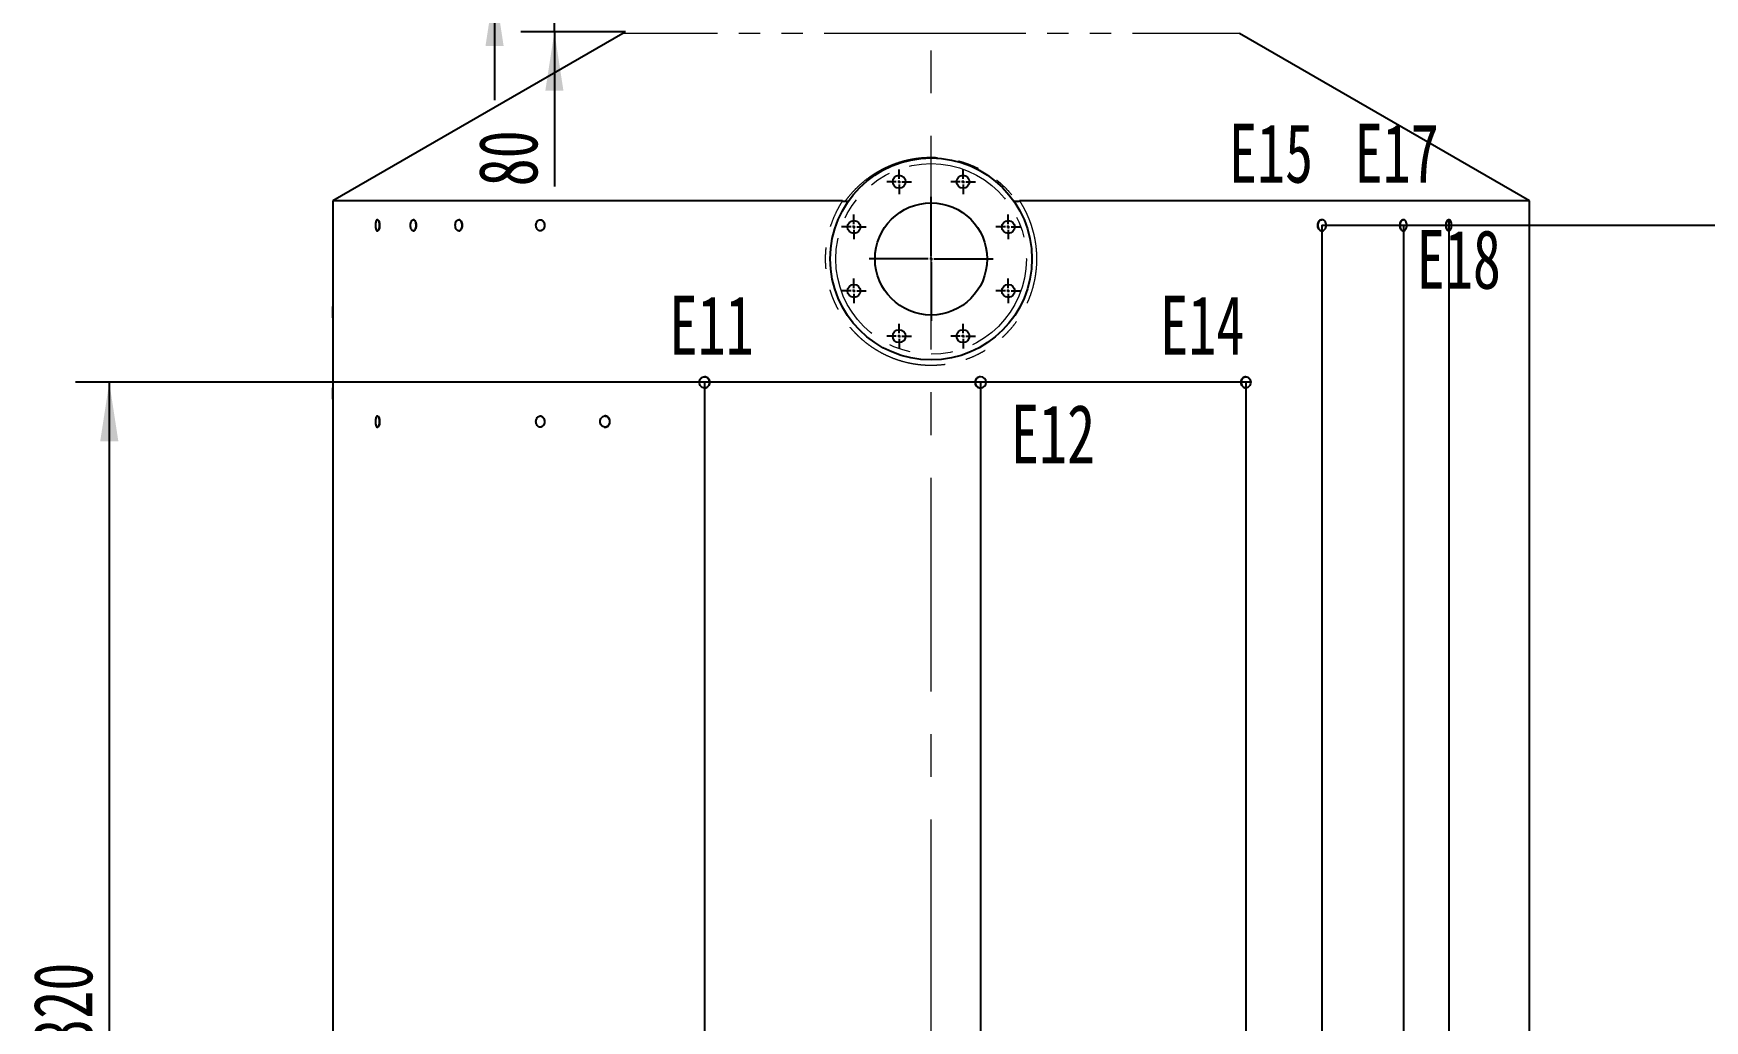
# Model space of a CAD drawing. Header units: millimetres. Extents: x 0 to 594, y 0 to 420.
# Drawn here: x 68.6 to 167.9, y 297.8 to 356.5 of the extents above; entities that cross this region are included whole.
import ezdxf

# ---------------------------------------------------------------- set-up
doc = ezdxf.new("R2010")
doc.units = ezdxf.units.MM
doc.linetypes.add('CENTERX2', pattern=[20.32, 12.7, -2.54, 2.54, -2.54])
doc.linetypes.add('PHANTOM', pattern=[12.7, 6.35, -1.27, 1.27, -1.27, 1.27, -1.27])
doc.layers.add('10', color=7, linetype='Continuous')
doc.styles.add('SLDTEXTSTYLE0', font='TXT', dxfattribs={"width": 0.7})
doc.dimstyles.new('SLDDIMSTYLE0', dxfattribs={"dimtxt": 3.5, "dimasz": 3.5, "dimexe": 0, "dimexo": 0.0625, "dimgap": 0.875, "dimtad": 2, "dimdec": 1, "dimlfac": 30, "dimrnd": 1e-09, "dimzin": 12, "dimdsep": 46, "dimtxsty": 'SLDTEXTSTYLE0', "dimsah": 1, "dimcen": 0.09, "dimadec": 0, "dimazin": 3, "dimtfac": 1, "dimtdec": 1, "dimtofl": 0, "dimtmove": 0, "dimatfit": 3, "dimfxl": 0, "dimfrac": 2, "dimtolj": 1, "dimtzin": 12, "dimarcsym": 0})
doc.dimstyles.new('SLDDIMSTYLE1', dxfattribs={"dimtxt": 3.5, "dimasz": 3.5, "dimexe": 0, "dimexo": 0.0625, "dimgap": 0.875, "dimtad": 2, "dimdec": 1, "dimlfac": 30, "dimrnd": 1e-09, "dimzin": 12, "dimdsep": 46, "dimtxsty": 'SLDTEXTSTYLE0', "dimsah": 1, "dimcen": 0.09, "dimadec": 0, "dimazin": 3, "dimtfac": 1, "dimtdec": 1, "dimtmove": 0, "dimatfit": 0, "dimfxl": 0, "dimfrac": 2, "dimtolj": 1, "dimtzin": 12, "dimarcsym": 0})

# ---------------------------------------------------------------- blocks, each defined once
blk = doc.blocks.new('_D_39')
at = {"layer": '10'}
for p, q in [((107.047, 335.74), (71.067, 335.74)), ((73.067, 335.74), (73.067, 258.407)), ((88.725, 258.407), (71.067, 258.407))]:
    blk.add_line(p, q, dxfattribs=at)
for points in [[(73.067, 335.74), (72.528, 332.24), (73.605, 332.24)], [(73.067, 258.407), (73.605, 261.907), (72.528, 261.907)]]:
    blk.add_solid(points, dxfattribs=at)
at = {"layer": '10', "insert": (68.555, 294.579), "char_height": 3.5, "attachment_point": 1, "rotation": 90, "style": 'SLDTEXTSTYLE0'}
blk.add_mtext('2320', dxfattribs=at)
blk = doc.blocks.new('_D_42')
at = {"layer": '10'}
for p, q in [((99.539, 359.24), (99.539, 365.971)), ((101.608, 359.24), (97.539, 359.24)), ((99.539, 356.574), (99.539, 359.24)), ((103.775, 356.574), (97.539, 356.574)), ((99.539, 356.574), (99.539, 347.388))]:
    blk.add_line(p, q, dxfattribs=at)
for points in [[(99.539, 359.24), (100.077, 362.74), (99, 362.74)], [(99.539, 356.574), (99, 353.074), (100.077, 353.074)]]:
    blk.add_solid(points, dxfattribs=at)
at = {"layer": '10', "insert": (95.027, 347.388), "char_height": 3.5, "attachment_point": 1, "rotation": 90, "style": 'SLDTEXTSTYLE0'}
blk.add_mtext('80', dxfattribs=at)
blk = doc.blocks.new('_D_47')
at = {"layer": '10'}
for p, q in [((95.981, 360.074), (95.981, 369.025)), ((101.608, 360.074), (93.981, 360.074)), ((95.981, 360.074), (95.981, 359.24)), ((101.608, 359.24), (93.981, 359.24)), ((95.981, 359.24), (95.981, 352.51))]:
    blk.add_line(p, q, dxfattribs=at)
for points in [[(95.981, 360.074), (96.519, 363.574), (95.442, 363.574)], [(95.981, 359.24), (95.442, 355.74), (96.519, 355.74)]]:
    blk.add_solid(points, dxfattribs=at)
at = {"layer": '10', "insert": (91.469, 364.952), "char_height": 3.5, "attachment_point": 1, "rotation": 90, "style": 'SLDTEXTSTYLE0'}
blk.add_mtext('25', dxfattribs=at)
blk = doc.blocks.new('SW_CENTERMARKSYMBOL_80')
at = {"layer": '10', "color": 0}
for p, q in [((0, 0.167), (0, 3.683)), ((-0.167, 0), (-3.683, 0)), ((0, 0), (-0.083, 0)), ((0, 0), (0, 0.083)), ((0, 0), (0, -0.083)), ((0, 0), (0.083, 0)), ((0.167, 0), (3.683, 0)), ((0, -0.167), (0, -3.683))]:
    blk.add_line(p, q, dxfattribs=at)
blk = doc.blocks.new('SW_CENTERMARKSYMBOL_81')
at = {"layer": '10', "color": 0}
for p, q in [((-0.167, 0), (-0.733, 0)), ((0, 0), (-0.083, 0)), ((0, 0.167), (0, 0.733)), ((0, 0), (0, 0.083)), ((0, 0), (0, -0.083)), ((0, 0), (0.083, 0)), ((0.167, 0), (0.733, 0)), ((0, -0.167), (0, -0.733))]:
    blk.add_line(p, q, dxfattribs=at)
blk = doc.blocks.new('SW_CENTERMARKSYMBOL_82')
at = {"layer": '10', "color": 0}
for p, q in [((-0.167, 0), (-0.733, 0)), ((0, 0), (-0.083, 0)), ((0, 0.167), (0, 0.733)), ((0, 0), (0, 0.083)), ((0, 0), (0, -0.083)), ((0, 0), (0.083, 0)), ((0.167, 0), (0.733, 0)), ((0, -0.167), (0, -0.733))]:
    blk.add_line(p, q, dxfattribs=at)
blk = doc.blocks.new('SW_CENTERMARKSYMBOL_83')
at = {"layer": '10', "color": 0}
for p, q in [((-0.167, 0), (-0.733, 0)), ((0, 0), (-0.083, 0)), ((0, 0.167), (0, 0.733)), ((0, 0), (0, 0.083)), ((0, 0), (0, -0.083)), ((0, 0), (0.083, 0)), ((0.167, 0), (0.733, 0)), ((0, -0.167), (0, -0.733))]:
    blk.add_line(p, q, dxfattribs=at)
blk = doc.blocks.new('SW_CENTERMARKSYMBOL_84')
at = {"layer": '10', "color": 0}
for p, q in [((-0.167, 0), (-0.733, 0)), ((0, 0), (-0.083, 0)), ((0, 0.167), (0, 0.733)), ((0, 0), (0, 0.083)), ((0, 0), (0, -0.083)), ((0, 0), (0.083, 0)), ((0.167, 0), (0.733, 0)), ((0, -0.167), (0, -0.733))]:
    blk.add_line(p, q, dxfattribs=at)
blk = doc.blocks.new('SW_CENTERMARKSYMBOL_85')
at = {"layer": '10', "color": 0}
for p, q in [((-0.167, 0), (-0.733, 0)), ((0, 0), (-0.083, 0)), ((0, 0.167), (0, 0.733)), ((0, 0), (0, 0.083)), ((0, 0), (0, -0.083)), ((0, 0), (0.083, 0)), ((0.167, 0), (0.733, 0)), ((0, -0.167), (0, -0.733))]:
    blk.add_line(p, q, dxfattribs=at)
blk = doc.blocks.new('SW_CENTERMARKSYMBOL_86')
at = {"layer": '10', "color": 0}
for p, q in [((-0.167, 0), (-0.733, 0)), ((0, 0), (-0.083, 0)), ((0, 0.167), (0, 0.733)), ((0, 0), (0, 0.083)), ((0, 0), (0, -0.083)), ((0, 0), (0.083, 0)), ((0.167, 0), (0.733, 0)), ((0, -0.167), (0, -0.733))]:
    blk.add_line(p, q, dxfattribs=at)
blk = doc.blocks.new('SW_CENTERMARKSYMBOL_87')
at = {"layer": '10', "color": 0}
for p, q in [((-0.167, 0), (-0.733, 0)), ((0, 0), (-0.083, 0)), ((0, 0.167), (0, 0.733)), ((0, 0), (0, 0.083)), ((0, 0), (0, -0.083)), ((0, 0), (0.083, 0)), ((0.167, 0), (0.733, 0)), ((0, -0.167), (0, -0.733))]:
    blk.add_line(p, q, dxfattribs=at)
blk = doc.blocks.new('SW_CENTERMARKSYMBOL_88')
at = {"layer": '10', "color": 0}
for p, q in [((-0.167, 0), (-0.733, 0)), ((0, 0), (-0.083, 0)), ((0, 0.167), (0, 0.733)), ((0, 0), (0, 0.083)), ((0, 0), (0, -0.083)), ((0, 0), (0.083, 0)), ((0.167, 0), (0.733, 0)), ((0, -0.167), (0, -0.733))]:
    blk.add_line(p, q, dxfattribs=at)

msp = doc.modelspace()

# ---------------------------------------------------------------- linework, layer by layer
at = {"color": 7, "linetype": 'Continuous', "lineweight": 25}
for p, q in [((103.6084, 356.4775), (86.3584, 346.5182)), ((157.525, 346.5182), (140.275, 356.4775)), ((86.3584, 346.5182), (86.3584, 340.2404)), ((116.6763, 346.5182), (86.3584, 346.5182)), ((157.525, 346.5182), (127.2071, 346.5182)), ((157.525, 259.2404), (157.525, 346.5182)), ((86.3584, 339.5738), (86.3584, 340.2404)), ((86.3584, 339.5738), (86.3584, 335.4071)), ((86.3584, 334.7404), (86.3584, 335.4071)), ((86.3584, 334.7404), (86.3584, 281.6562)), ((102.5191, 333.7383), (102.5023, 333.7353)), ((102.5023, 333.0789), (102.5191, 333.0759))]:
    msp.add_line(p, q, dxfattribs=at)
at = {"color": 8, "linetype": 'PHANTOM', "lineweight": 18}
for p, q in [((121.9417, 356.4775), (103.6084, 356.4775)), ((140.275, 356.4775), (121.9417, 356.4775))]:
    msp.add_line(p, q, dxfattribs=at)
at = {"color": 7, "linetype": 'Continuous', "lineweight": 25, "flags": 128}
for points in [[(89.0171, 345.4071), (88.9924, 345.4007), (88.9687, 345.3817), (88.9468, 345.3509), (88.9277, 345.3095), (88.9119, 345.259), (88.9003, 345.2013), (88.8931, 345.1388), (88.8906, 345.0738), (88.8931, 345.0087), (88.9003, 344.9462), (88.9119, 344.8886), (88.9277, 344.8381), (88.9468, 344.7966), (88.9687, 344.7658), (88.9924, 344.7468), (89.0171, 344.7404)], [(89.0171, 344.7404), (89.0417, 344.7468), (89.0654, 344.7658), (89.0873, 344.7966), (89.1065, 344.8381), (89.1222, 344.8886), (89.1339, 344.9462), (89.1411, 345.0087), (89.1435, 345.0738), (89.1411, 345.1388), (89.1339, 345.2013), (89.1222, 345.259), (89.1065, 345.3095), (89.0873, 345.3509), (89.0654, 345.3817), (89.0417, 345.4007), (89.0171, 345.4071)], [(91.1497, 344.7404), (91.1171, 344.7468), (91.0858, 344.7658), (91.0569, 344.7966), (91.0316, 344.8381), (91.0108, 344.8886), (90.9954, 344.9462), (90.9859, 345.0087), (90.9827, 345.0738), (90.9859, 345.1388), (90.9954, 345.2013), (91.0108, 345.259), (91.0316, 345.3095), (91.0569, 345.3509), (91.0858, 345.3817), (91.1171, 345.4007), (91.1497, 345.4071)], [(91.1497, 345.4071), (91.1823, 345.4007), (91.2137, 345.3817), (91.2425, 345.3509), (91.2679, 345.3095), (91.2886, 345.259), (91.3041, 345.2013), (91.3136, 345.1388), (91.3168, 345.0738), (91.3136, 345.0087), (91.3041, 344.9462), (91.2886, 344.8886), (91.2679, 344.8381), (91.2425, 344.7966), (91.2137, 344.7658), (91.1823, 344.7468), (91.1497, 344.7404)], [(93.8505, 344.7404), (93.8106, 344.7468), (93.7722, 344.7658), (93.7369, 344.7966), (93.7058, 344.8381), (93.6804, 344.8886), (93.6615, 344.9462), (93.6499, 345.0087), (93.6459, 345.0738), (93.6499, 345.1388), (93.6615, 345.2013), (93.6804, 345.259), (93.7058, 345.3095), (93.7369, 345.3509), (93.7722, 345.3817), (93.8106, 345.4007), (93.8505, 345.4071)], [(93.8505, 345.4071), (93.8904, 345.4007), (93.9288, 345.3817), (93.9642, 345.3509), (93.9952, 345.3095), (94.0207, 345.259), (94.0396, 345.2013), (94.0512, 345.1388), (94.0551, 345.0738), (94.0512, 345.0087), (94.0396, 344.9462), (94.0207, 344.8886), (93.9952, 344.8381), (93.9642, 344.7966), (93.9288, 344.7658), (93.8904, 344.7468), (93.8505, 344.7404)], [(98.6953, 344.7404), (98.6461, 344.7468), (98.5987, 344.7658), (98.5551, 344.7966), (98.5169, 344.8381), (98.4855, 344.8886), (98.4622, 344.9462), (98.4478, 345.0087), (98.443, 345.0738), (98.4478, 345.1388), (98.4622, 345.2013), (98.4855, 345.259), (98.5169, 345.3095), (98.5551, 345.3509), (98.5987, 345.3817), (98.6461, 345.4007), (98.6953, 345.4071)], [(98.6953, 345.4071), (98.7446, 345.4007), (98.7919, 345.3817), (98.8355, 345.3509), (98.8738, 345.3095), (98.9052, 345.259), (98.9285, 345.2013), (98.9428, 345.1388), (98.9477, 345.0738), (98.9428, 345.0087), (98.9285, 344.9462), (98.9052, 344.8886), (98.8738, 344.8381), (98.8355, 344.7966), (98.7919, 344.7658), (98.7446, 344.7468), (98.6953, 344.7404)], [(145.1881, 345.4071), (145.1389, 345.4007), (145.0915, 345.3817), (145.0479, 345.3509), (145.0097, 345.3095), (144.9783, 345.259), (144.9549, 345.2013), (144.9406, 345.1388), (144.9357, 345.0738), (144.9406, 345.0087), (144.9549, 344.9462), (144.9783, 344.8886), (145.0097, 344.8381), (145.0479, 344.7966), (145.0915, 344.7658), (145.1389, 344.7468), (145.1881, 344.7404)], [(145.1881, 344.7404), (145.2373, 344.7468), (145.2847, 344.7658), (145.3283, 344.7966), (145.3666, 344.8381), (145.3979, 344.8886), (145.4213, 344.9462), (145.4356, 345.0087), (145.4405, 345.0738), (145.4356, 345.1388), (145.4213, 345.2013), (145.3979, 345.259), (145.3666, 345.3095), (145.3283, 345.3509), (145.2847, 345.3817), (145.2373, 345.4007), (145.1881, 345.4071)], [(150.0329, 345.4071), (149.993, 345.4007), (149.9546, 345.3817), (149.9192, 345.3509), (149.8882, 345.3095), (149.8628, 345.259), (149.8439, 345.2013), (149.8322, 345.1388), (149.8283, 345.0738), (149.8322, 345.0087), (149.8439, 344.9462), (149.8628, 344.8886), (149.8882, 344.8381), (149.9192, 344.7966), (149.9546, 344.7658), (149.993, 344.7468), (150.0329, 344.7404)], [(150.0329, 344.7404), (150.0728, 344.7468), (150.1112, 344.7658), (150.1466, 344.7966), (150.1776, 344.8381), (150.203, 344.8886), (150.2219, 344.9462), (150.2336, 345.0087), (150.2375, 345.0738), (150.2336, 345.1388), (150.2219, 345.2013), (150.203, 345.259), (150.1776, 345.3095), (150.1466, 345.3509), (150.1112, 345.3817), (150.0728, 345.4007), (150.0329, 345.4071)], [(152.7337, 345.4071), (152.7011, 345.4007), (152.6698, 345.3817), (152.6409, 345.3509), (152.6156, 345.3095), (152.5948, 345.259), (152.5793, 345.2013), (152.5698, 345.1388), (152.5666, 345.0738), (152.5698, 345.0087), (152.5793, 344.9462), (152.5948, 344.8886), (152.6156, 344.8381), (152.6409, 344.7966), (152.6698, 344.7658), (152.7011, 344.7468), (152.7337, 344.7404)], [(152.7337, 344.7404), (152.7663, 344.7468), (152.7976, 344.7658), (152.8265, 344.7966), (152.8518, 344.8381), (152.8726, 344.8886), (152.888, 344.9462), (152.8975, 345.0087), (152.9007, 345.0738), (152.8975, 345.1388), (152.888, 345.2013), (152.8726, 345.259), (152.8518, 345.3095), (152.8265, 345.3509), (152.7976, 345.3817), (152.7663, 345.4007), (152.7337, 345.4071)], [(108.4672, 335.4071), (108.4071, 335.4135), (108.3492, 335.4325), (108.2958, 335.4633), (108.2491, 335.5047), (108.2107, 335.5552), (108.1822, 335.6129), (108.1647, 335.6754), (108.1587, 335.7404), (108.1647, 335.8055), (108.1822, 335.868), (108.2107, 335.9256), (108.2491, 335.9761), (108.2958, 336.0176), (108.3492, 336.0484), (108.4071, 336.0674), (108.4672, 336.0738)], [(108.4672, 336.0738), (108.5274, 336.0674), (108.5853, 336.0484), (108.6386, 336.0176), (108.6854, 335.9761), (108.7238, 335.9256), (108.7523, 335.868), (108.7698, 335.8055), (108.7757, 335.7404), (108.7698, 335.6754), (108.7523, 335.6129), (108.7238, 335.5552), (108.6854, 335.5047), (108.6386, 335.4633), (108.5853, 335.4325), (108.5274, 335.4135), (108.4672, 335.4071)], [(140.6653, 335.4071), (140.61, 335.4135), (140.5569, 335.4325), (140.5079, 335.4633), (140.4649, 335.5047), (140.4297, 335.5552), (140.4035, 335.6129), (140.3873, 335.6754), (140.3819, 335.7404), (140.3873, 335.8055), (140.4035, 335.868), (140.4297, 335.9256), (140.4649, 335.9761), (140.5079, 336.0176), (140.5569, 336.0484), (140.61, 336.0674), (140.6653, 336.0738)], [(140.6653, 336.0738), (140.7206, 336.0674), (140.7738, 336.0484), (140.8228, 336.0176), (140.8658, 335.9761), (140.901, 335.9256), (140.9272, 335.868), (140.9433, 335.8055), (140.9488, 335.7404), (140.9433, 335.6754), (140.9272, 335.6129), (140.901, 335.5552), (140.8658, 335.5047), (140.8228, 335.4633), (140.7738, 335.4325), (140.7206, 335.4135), (140.6653, 335.4071)], [(89.0171, 333.7404), (88.9924, 333.734), (88.9687, 333.7151), (88.9468, 333.6842), (88.9277, 333.6428), (88.9119, 333.5923), (88.9003, 333.5347), (88.8931, 333.4721), (88.8906, 333.4071), (88.8931, 333.3421), (88.9003, 333.2795), (88.9119, 333.2219), (88.9277, 333.1714), (88.9468, 333.1299), (88.9687, 333.0991), (88.9924, 333.0802), (89.0171, 333.0738)], [(89.0171, 333.0738), (89.0417, 333.0802), (89.0654, 333.0991), (89.0873, 333.1299), (89.1065, 333.1714), (89.1222, 333.2219), (89.1339, 333.2795), (89.1411, 333.3421), (89.1435, 333.4071), (89.1411, 333.4721), (89.1339, 333.5347), (89.1222, 333.5923), (89.1065, 333.6428), (89.0873, 333.6842), (89.0654, 333.7151), (89.0417, 333.734), (89.0171, 333.7404)], [(98.6953, 333.0738), (98.6461, 333.0802), (98.5987, 333.0991), (98.5551, 333.1299), (98.5169, 333.1714), (98.4855, 333.2219), (98.4622, 333.2795), (98.4478, 333.3421), (98.443, 333.4071), (98.4478, 333.4721), (98.4622, 333.5347), (98.4855, 333.5923), (98.5169, 333.6428), (98.5551, 333.6842), (98.5987, 333.7151), (98.6461, 333.734), (98.6953, 333.7404)], [(98.6953, 333.7404), (98.7446, 333.734), (98.7919, 333.7151), (98.8355, 333.6842), (98.8738, 333.6428), (98.9052, 333.5923), (98.9285, 333.5347), (98.9428, 333.4721), (98.9477, 333.4071), (98.9428, 333.3421), (98.9285, 333.2795), (98.9052, 333.2219), (98.8738, 333.1714), (98.8355, 333.1299), (98.7919, 333.0991), (98.7446, 333.0802), (98.6953, 333.0738)], [(102.2651, 333.4071), (102.2701, 333.4699), (102.285, 333.5304), (102.3092, 333.5865), (102.3419, 333.6361), (102.3819, 333.6774), (102.4277, 333.7089), (102.4777, 333.7296), (102.5301, 333.7385), (102.5829, 333.7355), (102.6344, 333.7207), (102.6825, 333.6945), (102.7256, 333.6579), (102.7621, 333.6122), (102.7907, 333.5591), (102.8103, 333.5006), (102.8204, 333.4386), (102.8204, 333.3756), (102.8103, 333.3136), (102.7907, 333.255), (102.7621, 333.202), (102.7256, 333.1563), (102.6825, 333.1197), (102.6344, 333.0935), (102.5829, 333.0787), (102.5301, 333.0757), (102.4777, 333.0846), (102.4277, 333.1053), (102.3819, 333.1368), (102.3419, 333.1781), (102.3092, 333.2277), (102.285, 333.2838), (102.2701, 333.3443), (102.2651, 333.4071)]]:
    msp.add_lwpolyline(points, dxfattribs=at)
at = {"color": 7, "linetype": 'Continuous', "lineweight": 25}
for centre, radius in [((121.9417, 343.0738), 6), ((120.0411, 347.6624), 0.3833), ((123.8424, 347.6624), 0.3833), ((121.9417, 343.0738), 3.3333), ((117.3531, 344.9744), 0.3833), ((126.5303, 344.9744), 0.3833), ((117.3531, 341.1731), 0.3833), ((126.5303, 341.1731), 0.3833), ((120.0411, 338.4852), 0.3833), ((123.8424, 338.4852), 0.3833)]:
    msp.add_circle(centre, radius, dxfattribs=at)
at = {"color": 8, "linetype": 'PHANTOM', "lineweight": 18}
msp.add_circle((121.9417, 343.0738), 5.6667, dxfattribs=at)
at = {"color": 7, "linetype": 'Continuous', "lineweight": 25}
for centre, start, end in [((124.8883, 335.7404), 90.158662, 269.841338), ((124.8864, 335.7404), 270.158619, 89.841381)]:
    msp.add_arc(centre, 0.3333, start, end, dxfattribs=at)
at = {"color": 8, "linetype": 'PHANTOM', "lineweight": 18}
for points, knots in [([(116.8346, 346.4977), (116.8395, 346.5046), (116.863, 346.537), (116.958, 346.6655), (117.1301, 346.8819), (117.3836, 347.1649), (117.6655, 347.4434), (117.977, 347.7141), (118.2632, 347.9311), (118.5087, 348.0976), (118.7039, 348.22), (118.9101, 348.339), (119.1288, 348.4541), (119.3588, 348.5637), (119.6253, 348.6776), (119.933, 348.7916), (120.2894, 348.9007), (120.6052, 348.9768), (120.8693, 349.0271), (121.1071, 349.0644), (121.386, 349.0964), (121.7091, 349.1169), (122.0392, 349.1206), (122.3676, 349.1068), (122.6893, 349.0764), (123.0033, 349.0305), (123.3128, 348.9693), (123.6384, 348.8877), (123.9741, 348.7836), (124.3164, 348.6551), (124.6421, 348.5109), (124.9259, 348.3658), (125.1712, 348.2253), (125.3829, 348.0926), (125.5842, 347.9551), (125.7768, 347.8125), (125.9603, 347.6656), (126.1937, 347.4643), (126.4694, 347.1987), (126.769, 346.8658), (126.9547, 346.6279), (127.0439, 346.5046), (127.0489, 346.4977)], [0, 0, 0, 0, 0.0028035, 0.0132968, 0.0527358, 0.0922557, 0.1320719, 0.1720162, 0.2114179, 0.2312262, 0.2510339, 0.2712621, 0.2914892, 0.3119209, 0.3323511, 0.3590986, 0.3860415, 0.4137165, 0.4277159, 0.4417148, 0.4629632, 0.4843878, 0.5063937, 0.5286079, 0.5498699, 0.5713052, 0.5932471, 0.6153449, 0.6426129, 0.6700993, 0.6981632, 0.7263836, 0.7479627, 0.7695429, 0.7912923, 0.8130425, 0.8352097, 0.8573774, 0.9019104, 0.9494778, 0.9971965, 1, 1, 1, 1]), ([(127.2071, 346.5182), (127.258, 346.4367), (127.3598, 346.2735), (127.5065, 346.005), (127.6483, 345.7143), (127.7864, 345.3871), (127.9109, 345.0382), (128.0146, 344.6807), (128.0949, 344.3297), (128.1622, 343.9385), (128.209, 343.4926), (128.2213, 343.0316), (128.2034, 342.6135), (128.1653, 342.2401), (128.1014, 341.8434), (128.0043, 341.4194), (127.8743, 340.9965), (127.7256, 340.6084), (127.5648, 340.2547), (127.4009, 339.9458), (127.2398, 339.6769), (127.0564, 339.3991), (126.8236, 339.0868), (126.5576, 338.7779), (126.2993, 338.5128), (126.0375, 338.271), (125.7448, 338.0309), (125.4192, 337.797), (125.0832, 337.5865), (124.6981, 337.378), (124.2599, 337.1806), (123.7662, 337.0064), (123.2588, 336.874), (122.7731, 336.7901), (122.3117, 336.7464), (121.9212, 336.7367), (121.5727, 336.7489), (121.2665, 336.7746), (120.9609, 336.8157), (120.6056, 336.8815), (120.2267, 336.9764), (119.8275, 337.1063), (119.4538, 337.2548), (119.0852, 337.4297), (118.7512, 337.6161), (118.4543, 337.8055), (118.1785, 338.0019), (117.9001, 338.2244), (117.6264, 338.4712), (117.3708, 338.7301), (117.1379, 338.9944), (116.9236, 339.2666), (116.7197, 339.5563), (116.5246, 339.8701), (116.3481, 340.1966), (116.1957, 340.5218), (116.0668, 340.8407), (115.9559, 341.1646), (115.859, 341.5056), (115.7783, 341.8663), (115.7192, 342.2328), (115.6824, 342.59), (115.6651, 342.9452), (115.6679, 343.3107), (115.6921, 343.6759), (115.736, 344.0306), (115.7965, 344.3681), (115.8737, 344.6969), (115.9826, 345.0714), (116.1357, 345.4933), (116.3215, 345.8994), (116.5039, 346.2408), (116.6188, 346.4257), (116.6763, 346.5182)], [0, 0, 0, 0, 0.01065862, 0.02133973, 0.03390994, 0.04651645, 0.06067764, 0.07492188, 0.08769969, 0.10051636, 0.11882053, 0.13723993, 0.15146546, 0.1650755, 0.1787327, 0.19590448, 0.21317047, 0.22768728, 0.2419214, 0.25620825, 0.2664416, 0.27669425, 0.29312916, 0.30964552, 0.32191078, 0.33420986, 0.3491977, 0.36390641, 0.3786745, 0.39315748, 0.41244375, 0.4318683, 0.45108062, 0.47043222, 0.486331, 0.50230921, 0.51359614, 0.52488306, 0.53628455, 0.54768609, 0.5648558, 0.57947267, 0.59414993, 0.60937848, 0.62467413, 0.63653786, 0.64843275, 0.66223354, 0.67608292, 0.689323, 0.70260563, 0.71516604, 0.72776221, 0.74191106, 0.75614, 0.76890227, 0.78170278, 0.79423386, 0.80680109, 0.82093362, 0.83511847, 0.84785682, 0.86063342, 0.87442468, 0.88826482, 0.90108485, 0.91394367, 0.92618529, 0.93846056, 0.95709862, 0.97585626, 0.98791207, 1, 1, 1, 1])]:
    msp.add_open_spline(points, degree=3, knots=knots, dxfattribs=at)
at = {"color": 7, "linetype": 'Continuous', "lineweight": 25}
for points, knots in [([(116.6763, 346.5182), (116.6944, 346.5179), (116.731, 346.5172), (116.7754, 346.5117), (116.8099, 346.5049), (116.8263, 346.5001), (116.8346, 346.4977)], [0, 0, 0, 0, 0.3204978, 0.6485099, 0.8233138, 1, 1, 1, 1]), ([(117.0296, 346.5193), (117.0296, 346.5192), (117.0205, 346.5062), (116.9929, 346.4861), (116.9278, 346.4751), (116.8657, 346.4902), (116.8346, 346.4977)], [0, 0, 0, 0, 0.001979, 0.3229928, 0.6608305, 1, 1, 1, 1]), ([(127.0489, 346.4977), (127.0179, 346.4902), (126.9562, 346.4752), (126.8908, 346.4859), (126.8631, 346.506), (126.8538, 346.5192), (126.8538, 346.5193)], [0, 0, 0, 0, 0.33692942, 0.67256765, 0.99802106, 1, 1, 1, 1]), ([(127.0489, 346.4977), (127.064, 346.5018), (127.0948, 346.5102), (127.1394, 346.5155), (127.1772, 346.5179), (127.1971, 346.5181), (127.2071, 346.5182)], [0, 0, 0, 0, 0.3181015, 0.6473924, 0.8231295, 1, 1, 1, 1]), ([(89.0171, 345.4071), (89.0175, 345.4071), (89.0321, 345.407), (89.0612, 345.3931), (89.0992, 345.3368), (89.1281, 345.2508), (89.1424, 345.1579), (89.1465, 345.0599), (89.14, 344.9613), (89.1186, 344.8615), (89.0858, 344.7861), (89.0499, 344.7461), (89.0264, 344.742), (89.0171, 344.7404)], [0, 0, 0, 0, 0.0034233, 0.1107643, 0.218103, 0.3254505, 0.4327942, 0.5000127, 0.607354, 0.7146901, 0.8220381, 0.9293829, 1, 1, 1, 1]), ([(91.1497, 344.7404), (91.1562, 344.7409), (91.1814, 344.7427), (91.2246, 344.7686), (91.2714, 344.8348), (91.3047, 344.9282), (91.3204, 345.038), (91.3168, 345.1519), (91.2941, 345.257), (91.2552, 345.3408), (91.205, 345.3966), (91.168, 345.4036), (91.1497, 345.4071)], [0, 0, 0, 0, 0.0370806, 0.1444448, 0.251808, 0.3591751, 0.4665441, 0.5739116, 0.6812752, 0.7886419, 0.8960107, 1, 1, 1, 1]), ([(93.8505, 344.7404), (93.8584, 344.7409), (93.8893, 344.7427), (93.9421, 344.7686), (93.9994, 344.8348), (94.04, 344.9282), (94.0592, 345.038), (94.0547, 345.1519), (94.027, 345.257), (93.9795, 345.3408), (93.9182, 345.3966), (93.8728, 345.4036), (93.8505, 345.4071)], [0, 0, 0, 0, 0.0370809, 0.1444435, 0.2518079, 0.3591757, 0.466544, 0.5739114, 0.6812755, 0.7886409, 0.8960096, 1, 1, 1, 1]), ([(98.6953, 345.4071), (98.7051, 345.4066), (98.7431, 345.4048), (98.8082, 345.3789), (98.8787, 345.3128), (98.9286, 345.2193), (98.9521, 345.1095), (98.9466, 344.9957), (98.9127, 344.8905), (98.8542, 344.8067), (98.7787, 344.7509), (98.7228, 344.7439), (98.6953, 344.7404)], [0, 0, 0, 0, 0.0370799, 0.1444423, 0.251807, 0.3591799, 0.4665486, 0.5739084, 0.6812715, 0.7886379, 0.8960102, 1, 1, 1, 1]), ([(145.1881, 344.7404), (145.1783, 344.7409), (145.1403, 344.7427), (145.0752, 344.7686), (145.0048, 344.8348), (144.9548, 344.9282), (144.9313, 345.038), (144.9368, 345.1519), (144.9707, 345.257), (145.0292, 345.3408), (145.1047, 345.3966), (145.1606, 345.4036), (145.1881, 345.4071)], [0, 0, 0, 0, 0.0370799, 0.1444444, 0.2518092, 0.3591758, 0.4665445, 0.573912, 0.6812751, 0.7886415, 0.8960102, 1, 1, 1, 1]), ([(150.0329, 344.7404), (150.025, 344.7409), (149.9942, 344.7427), (149.9413, 344.7686), (149.884, 344.8348), (149.8434, 344.9282), (149.8243, 345.038), (149.8287, 345.1519), (149.8564, 345.257), (149.9039, 345.3408), (149.9653, 345.3966), (150.0106, 345.4036), (150.0329, 345.4071)], [0, 0, 0, 0, 0.0370809, 0.1444435, 0.2518079, 0.3591757, 0.466544, 0.5739114, 0.6812755, 0.7886409, 0.8960096, 1, 1, 1, 1]), ([(152.7337, 344.7404), (152.7272, 344.7409), (152.7021, 344.7427), (152.6589, 344.7686), (152.612, 344.8348), (152.5787, 344.9282), (152.563, 345.038), (152.5667, 345.1519), (152.5893, 345.257), (152.6283, 345.3408), (152.6784, 345.3966), (152.7155, 345.4036), (152.7337, 345.4071)], [0, 0, 0, 0, 0.0370806, 0.1444448, 0.251808, 0.3591751, 0.4665441, 0.5739116, 0.6812752, 0.7886419, 0.8960107, 1, 1, 1, 1]), ([(86.3584, 340.2404), (86.3584, 340.2404), (86.3584, 340.2404), (86.3584, 340.2367), (86.3586, 340.2221), (86.3588, 340.1984), (86.359, 340.1667), (86.3593, 340.1273), (86.3595, 340.082), (86.3597, 340.0314), (86.3599, 339.9729), (86.36, 339.912), (86.3599, 339.8511), (86.3598, 339.7967), (86.3596, 339.745), (86.3593, 339.6983), (86.3591, 339.6571), (86.3588, 339.6233), (86.3586, 339.5976), (86.3584, 339.5781), (86.3584, 339.5753), (86.3584, 339.5738)], [0, 0, 0, 0, 0.0034129, 0.0563427, 0.1108071, 0.1637359, 0.2181992, 0.2711318, 0.3256007, 0.3785291, 0.4329984, 0.5000113, 0.5529376, 0.6074063, 0.6603381, 0.7148027, 0.7677327, 0.8221994, 0.8751307, 0.9295997, 1, 1, 1, 1]), ([(108.4672, 335.4071), (108.4792, 335.4076), (108.5256, 335.4093), (108.6051, 335.4353), (108.691, 335.5014), (108.7518, 335.5949), (108.7805, 335.7047), (108.7738, 335.8185), (108.7325, 335.9237), (108.6612, 336.0075), (108.5691, 336.0633), (108.5008, 336.0703), (108.4672, 336.0738)], [0, 0, 0, 0, 0.0370812, 0.1444451, 0.2518084, 0.3591755, 0.4665442, 0.5739116, 0.6812748, 0.7886413, 0.8960089, 1, 1, 1, 1]), ([(124.8873, 336.0738), (124.8862, 336.0738), (124.8478, 336.0737), (124.7718, 336.0597), (124.673, 336.0034), (124.5983, 335.9174), (124.5614, 335.8245), (124.5511, 335.7265), (124.5677, 335.628), (124.6229, 335.5281), (124.7078, 335.4527), (124.8011, 335.4128), (124.8628, 335.4087), (124.8873, 335.4071)], [0, 0, 0, 0, 0.003423, 0.1107638, 0.2181019, 0.3254493, 0.4327929, 0.500011, 0.6073521, 0.7146944, 0.8220373, 0.9293846, 1, 1, 1, 1]), ([(140.6653, 336.0738), (140.6643, 336.0738), (140.6316, 336.0737), (140.5667, 336.0597), (140.4822, 336.0034), (140.4181, 335.9174), (140.3865, 335.8245), (140.3777, 335.7265), (140.392, 335.628), (140.4393, 335.5281), (140.512, 335.4527), (140.5917, 335.4128), (140.6444, 335.4087), (140.6653, 335.4071)], [0, 0, 0, 0, 0.0034235, 0.1107638, 0.2181023, 0.3254494, 0.4327929, 0.500011, 0.6073519, 0.7146943, 0.8220367, 0.9293828, 1, 1, 1, 1]), ([(86.3584, 335.4071), (86.3584, 335.4071), (86.3584, 335.407), (86.3584, 335.4033), (86.3586, 335.3888), (86.3588, 335.3651), (86.359, 335.3334), (86.3593, 335.294), (86.3595, 335.2487), (86.3597, 335.198), (86.3599, 335.1396), (86.36, 335.0787), (86.3599, 335.0178), (86.3598, 334.9634), (86.3596, 334.9117), (86.3593, 334.865), (86.3591, 334.8238), (86.3588, 334.79), (86.3586, 334.7642), (86.3584, 334.7447), (86.3584, 334.742), (86.3584, 334.7404)], [0, 0, 0, 0, 0.0034129, 0.0563427, 0.1108071, 0.1637359, 0.2181992, 0.2711318, 0.3256007, 0.3785291, 0.4329984, 0.5000113, 0.5529376, 0.6074063, 0.6603381, 0.7148027, 0.7677327, 0.8221994, 0.8751307, 0.9295997, 1, 1, 1, 1]), ([(89.0171, 333.7404), (89.0175, 333.7404), (89.0321, 333.7403), (89.0612, 333.7264), (89.0992, 333.6701), (89.1281, 333.5841), (89.1424, 333.4912), (89.1465, 333.3932), (89.14, 333.2946), (89.1186, 333.1948), (89.0858, 333.1194), (89.0499, 333.0794), (89.0264, 333.0754), (89.0171, 333.0738)], [0, 0, 0, 0, 0.0034233, 0.1107641, 0.2181064, 0.3254479, 0.4327915, 0.5000098, 0.607351, 0.7146936, 0.8220363, 0.9293838, 1, 1, 1, 1]), ([(98.6953, 333.7404), (98.7051, 333.74), (98.7431, 333.7382), (98.8082, 333.7123), (98.8787, 333.6461), (98.9286, 333.5526), (98.9521, 333.4428), (98.9466, 333.329), (98.9127, 333.2238), (98.8542, 333.14), (98.7787, 333.0843), (98.7228, 333.0772), (98.6953, 333.0738)], [0, 0, 0, 0, 0.0370798, 0.144442, 0.2518109, 0.3591773, 0.4665457, 0.573913, 0.6812759, 0.788642, 0.8960104, 1, 1, 1, 1]), ([(102.7734, 333.1877), (102.7918, 333.2186), (102.8287, 333.2803), (102.8474, 333.3938), (102.8353, 333.5071), (102.7918, 333.6093), (102.7223, 333.6895), (102.6351, 333.7348), (102.5632, 333.7495), (102.5264, 333.7373), (102.5199, 333.7352)], [0, 0, 0, 0, 0.13862124, 0.27724277, 0.41583103, 0.55440699, 0.69302162, 0.83170176, 0.97043385, 1, 1, 1, 1]), ([(102.52, 333.0801), (102.5307, 333.077), (102.5722, 333.0651), (102.6475, 333.0837), (102.7233, 333.127), (102.7595, 333.1708), (102.7734, 333.1877)], [0, 0, 0, 0, 0.1176345, 0.4535457, 0.7894746, 1, 1, 1, 1])]:
    msp.add_open_spline(points, degree=3, knots=knots, dxfattribs=at)
at = {"layer": '10', "linetype": 'CENTERX2', "lineweight": 18}
msp.add_line((121.9417, 256.4071), (121.9417, 362.0738), dxfattribs=at)
at = {"layer": '10', "color": 144}
for p, q in [((145.1881, 345.0738), (145.1881, 263.2785)), ((150.0329, 345.0738), (150.0329, 268.1049)), ((152.7337, 345.4071), (152.7337, 279.7319)), ((108.4672, 335.7404), (108.4672, 153.1221)), ((124.8873, 335.7404), (124.8873, 150.5944)), ((140.6653, 335.7404), (140.6653, 155.7967))]:
    msp.add_line(p, q, dxfattribs=at)
at = {"layer": '10'}
msp.add_line((145.1881, 345.0738), (211.8885, 345.0738), dxfattribs=at)
at = {"layer": '10', "color": 11}
msp.add_line((140.9488, 335.7404), (107.0467, 335.7404), dxfattribs=at)

# ---------------------------------------------------------------- block references
at = {"layer": '10'}
for name, p in [('SW_CENTERMARKSYMBOL_85', (120.0411, 347.6624)), ('SW_CENTERMARKSYMBOL_86', (123.8424, 347.6624)), ('SW_CENTERMARKSYMBOL_80', (121.9417, 343.0738)), ('SW_CENTERMARKSYMBOL_84', (117.3531, 344.9744)), ('SW_CENTERMARKSYMBOL_87', (126.5303, 344.9744)), ('SW_CENTERMARKSYMBOL_83', (117.3531, 341.1731)), ('SW_CENTERMARKSYMBOL_88', (126.5303, 341.1731)), ('SW_CENTERMARKSYMBOL_82', (120.0411, 338.4852)), ('SW_CENTERMARKSYMBOL_81', (123.8424, 338.4852))]:
    msp.add_blockref(name, p, dxfattribs=at)

# ---------------------------------------------------------------- texts
at = {"layer": '10', "char_height": 3.5, "attachment_point": 1, "style": 'SLDTEXTSTYLE0'}
for s, insert in [('E15', (139.6621, 351.1083)), ('E17', (147.1351, 351.1083)), ('E18', (150.8309, 344.8032)), ('E11', (106.3861, 340.8834)), ('E14', (135.5675, 340.8834)), ('E12', (126.6992, 334.4211))]:
    msp.add_mtext(s, dxfattribs=dict(at, insert=insert))

# ---------------------------------------------------------------- dimensions: what is measured, and where the dimension line sits
at = {"layer": '10'}
for base, p1, p2, dimstyle, picture, middle in [((95.9808, 359.2404), (101.6084, 360.0738), (101.6084, 359.2404), 'SLDDIMSTYLE1', '_D_47', (95.9808, 366.9885)), ((99.5388, 359.2404), (103.775, 356.5738), (101.6084, 359.2404), 'SLDDIMSTYLE1', '_D_42', (99.5388, 349.4243)), ((73.067, 258.4071), (107.0467, 335.7404), (88.7251, 258.4071), 'SLDDIMSTYLE0', '_D_39', (73.067, 298.6529))]:
    dim = msp.add_linear_dim(base=base, p1=p1, p2=p2, angle=90, dimstyle=dimstyle, dxfattribs=at)
    dim.commit()
    dim.dimension.update_dxf_attribs({"geometry": picture, "text_midpoint": middle, "dimtype": 160})

doc.saveas('drawing.dxf')
